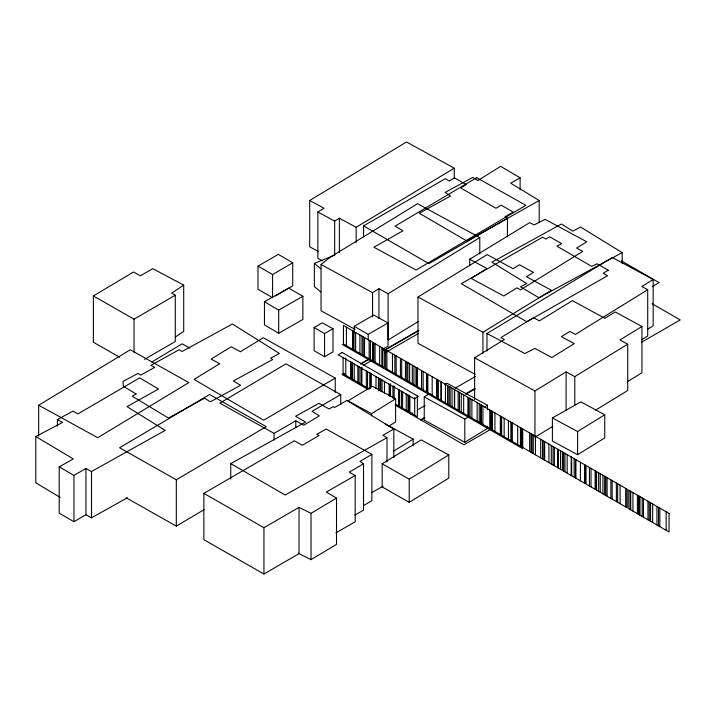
<?xml version="1.0" encoding="UTF-8"?>
<svg xmlns="http://www.w3.org/2000/svg" width="716" height="716" viewBox="0 0 716 716"><rect width="100%" height="100%" fill="white"/><g stroke="black" fill="none" stroke-linecap="round" stroke-linejoin="round"><path stroke-width="1.07" d="M355.055 329.387L321.045 310.771L321.045 264.473L330.792 256.865L417.571 203.711L479.792 237.569L479.792 254.108M119.518 357.168L93.375 342.239L93.375 295.941L133.471 271.999L140.434 275.758L152.776 268.661L183.708 285.138L171.625 293.166L175.286 295.216L175.286 341.514L144.587 359.334M175.339 336.994L183.708 331.436L183.708 285.138M322.54 260.857L317.868 258.333L317.868 212.034L324.017 208.231L309.706 200.516L309.706 246.814L318.298 251.45M334.676 255.272L334.676 221.101L339.348 218.21L356.156 227.276L454.239 168.197L406.5 141.974L309.706 200.516M371.613 413.651L395.626 398.803L372.329 386.246L347.949 400.897L371.613 413.651L371.613 415.853M388.242 426.521L395.626 421.957L395.626 398.803M486.978 351.135L486.978 333.504L612.305 257.491L653.162 279.509L641.822 286.525L647.712 289.694L647.712 335.992L642.073 339.482M647.712 289.694L575.378 334.426L569.855 331.445L561.442 336.654L574.322 343.599L551.812 357.517L534.888 348.388L524.855 353.525L486.978 333.504M647.488 329.315L653.162 325.807L653.162 279.509M577.606 454.696L577.606 431.542L604.752 414.752L580.837 401.864L552.403 417.956L552.403 441.101L577.606 454.696L604.752 437.906L604.752 414.752M372.535 316.92L372.535 292.665L378.943 288.745L388.099 293.73L479.792 237.569M475.182 374.325L417.974 343.313L417.974 297.015L487.175 254.627L513.014 268.688L519.404 264.768L533.474 272.429L526.484 276.716L551.427 290.284L482.942 332.233L482.942 353.176M418.35 321.502L388.099 340.028L388.099 293.73M474.618 399.689L474.618 357.794L504.404 339.554L500.887 337.63L533.501 317.653L539.408 320.866L572.424 300.648L604.85 318.298L615.205 311.961L641.93 326.505L641.93 372.803L627.288 381.78M487.471 426.199L487.471 428.401L464.809 442.282L424.239 420.104L424.239 396.95L429.886 393.496M444.931 384.277L446.82 383.123L487.471 405.247L487.471 409.659M393.2 451.384L413.15 439.159L385.038 423.863M382.174 463.798L421.169 439.91L448.807 454.946L448.807 478.1L409.212 502.355L382.174 486.943L382.174 463.798L409.212 479.201L409.212 502.355M464.809 442.282L464.809 419.129L469.535 416.238M484.634 406.983L487.471 405.247M534.942 436.16L534.942 390.963L566.096 371.881L574.796 376.616L627.726 344.19L619.958 339.966L641.93 326.505M409.212 479.201L448.807 454.946M534.942 437.261L552.877 426.271M595.587 410.179L627.726 390.497L627.726 344.19M469.714 259.219L529.768 222.604L534.082 224.931L545.189 219.382L586.762 241.793L576.577 248.085L582.717 251.397L520.568 289.828L516.934 287.868L503.787 295.994L471.065 278.363L486.978 268.527L469.714 259.219L469.714 265.833M38.673 405.238L130.312 349.775L188.818 382.604L97.743 437.718L38.673 405.238L38.673 436.098M151.729 362.054L182.115 343.832L189.856 348.119M363.647 505.532L371.873 500.708L371.873 454.409L326.272 429.063L316.758 434.272L319.032 435.498L302.268 445.28L294.401 440.788L203.854 493.369L203.854 539.667L263.944 574.026L263.944 527.728L299.02 507.349L311.03 513.336L336.511 498.103L326.263 492.08L355.181 475.513L355.181 521.812L335.902 532.856M263.944 574.026L299.02 553.647L311.03 559.635L336.511 544.402L336.511 498.103M176.315 479.801L266.218 426.629L209.627 394.507L119.59 447.769L176.315 479.801L176.315 526.099L126.32 497.871M176.315 526.099L204.051 509.694M335.222 378.075L263.685 420.247L194.054 379.417L219.651 363.737L211.122 359.092L231.223 346.786L240.379 351.771L263.3 337.728L335.222 378.075L335.222 392.404M371.873 454.409L359.987 461.381L363.522 463.807L363.522 510.105L354.966 515.099M272.599 274.532L292.719 262.772L278.309 254.368L257.993 266.137L257.993 289.282L272.599 297.686L272.599 274.532L257.993 266.137M275.472 296.003L292.719 285.917L292.719 262.772M60.189 497.396L35.8 482.826L35.8 436.527L73.327 458.938L59.213 466.868L59.213 513.166L73.954 521.713L73.954 475.415L85.938 468.425L91.487 471.522L165.172 430.379L127.027 406.652L158.505 389.03L139.674 377.869L77.892 413.92L73.077 411.065L57.396 419.585L57.396 426.199M73.954 521.713L85.938 514.723L91.487 517.82L127.359 497.79M363.522 463.807L349.256 472.13L355.181 475.513M340.726 394.588L311.997 411.333L319.39 415.862L303.727 425.223L295.798 420.793L274.031 433.386L219.83 403.135L285.988 363.835L340.726 394.588L340.726 404.513M134.035 352.236L134.035 319.166L175.286 295.216M363.558 236.915L363.558 225.889L445.307 178.687L449.236 180.96L454.57 177.881L466.25 184.621L460.612 187.878L495.946 208.275L501.281 205.197L513.166 212.052L505.013 216.76L507.429 218.273L507.429 237.014M314.118 327.561L322.227 322.88L333.012 328.716L333.012 351.86L324.563 356.738L314.118 350.715L314.118 327.561L324.563 333.593L333.012 328.716M507.429 218.273L428.893 263.613L363.558 225.889M354.196 332.913L354.196 326.299L373.689 315.049L388.036 322.952L388.036 346.105L383.32 348.826M354.196 326.299L368.221 334.399L388.036 322.952M344.083 373.358L342.141 374.477L367.988 389.397M360.488 363.88L370.226 358.26M383.66 350.509L418.645 330.309M342.454 374.656L344.387 373.537M360.846 364.032L369.563 359.002M384.089 350.616L418.95 330.488M363.173 365.393L372.848 359.808M384.456 353.104L418.323 333.549M410.519 413.946L412.452 412.837M417.294 410.035L425.044 405.569M455.063 388.233L475.397 376.491M230.758 479.031L230.758 463.601L305.58 422.118L295.636 416.238L319.005 403.314L329.074 408.988L333.173 406.616L334.667 407.485L346.884 400.432L393.827 429.009L382.89 435.328L386.989 437.691L386.989 461.945M420.614 419.782L424.49 417.544M466.125 393.505L474.842 388.466M421.133 420.077L425 417.84M465.633 394.382L475.308 388.797M652.365 286.579L659.132 282.668L621.452 260.91M491.928 428.624L463.932 444.788L395.178 405.095M641.581 342.221L680.2 319.927L652.169 303.745M539.202 200.516L467.065 241.104L419.308 213.243L450.516 196.068L445.092 192.434L472.811 177.344L477.867 180.566L500.654 166.336L520.12 177.801L510.714 183.207L539.202 200.516L539.202 222.569M278.694 333.271L278.694 310.126L302.886 296.281L302.886 319.434L278.694 333.271L264.455 324.885L264.455 301.731L288.602 288.065L302.886 296.281M386.989 437.691L285.192 495.033L230.758 463.601M371.479 492.724L383.114 486.173M622.186 252.614L538.978 297.767L520.496 286.812L526.797 283.599L491.91 262.199L561.389 224.027L572.8 231.143L580.587 227.044L622.186 252.614L622.186 263.64M35.8 436.527L62.507 422.44L57.396 419.585M320.777 291.94L314.342 286.579L314.342 263.434L333.826 255.478M317.868 212.034L334.676 221.101M552.403 417.956L577.606 431.542M417.974 297.015L482.942 332.233M424.239 396.95L464.809 419.129M321.045 264.473L372.535 292.665M474.618 357.794L534.942 390.963M93.375 295.941L134.035 319.166M203.854 493.369L263.944 527.728M342.141 344.378L522.68 448.61M369.42 389.065L343.08 373.859L343.08 357.409M395.751 404.272L417.383 416.757L417.383 395.921M59.213 466.868L73.954 475.415M264.455 301.731L278.694 310.126M314.342 263.434L320.777 268.786M666.166 511.779L666.166 530.296M659.812 508.109L659.83 526.636M658.514 507.358L658.514 525.884M656.93 506.445L656.93 524.962M652.661 503.983L652.661 522.501M650.576 502.775L650.576 521.293M649.287 502.032L649.287 520.55M647.971 501.272L647.971 519.789M643.433 498.649L643.433 517.167M642.163 497.915L642.163 516.442M639.961 496.644L639.961 515.162M639.164 496.188L639.164 514.706M638.735 495.937L638.735 514.464M637.428 495.186L637.428 513.703M632.926 492.59L632.926 511.108M630.724 491.31L630.724 509.837M629.928 490.854L629.928 509.371M625.659 488.393L625.659 506.91M620.101 485.18L620.101 503.697M617.648 483.765L617.648 502.283M616.333 483.005L616.431 501.576M612.162 480.597L612.162 499.115M610.864 479.854L610.864 498.372M607.096 477.67L607.096 496.197M605.79 476.919L605.79 495.436M604.662 476.265L604.662 494.783M602.926 475.263L602.926 493.78M600.25 473.723L600.25 492.241M598.657 472.802L598.657 491.319M596.553 471.584L596.553 490.102M595.426 470.931L595.426 489.458M595.247 470.833L595.247 489.35M591.013 468.389L591.013 486.907M589.429 467.467L589.429 485.994M584.695 464.738L584.695 483.264M580.399 462.259L580.399 480.776M575.924 459.672L575.924 478.198M575.467 459.412L575.467 477.93M574.796 376.616L574.796 405.274M574.151 458.652L574.151 477.169M571.663 457.211L571.663 475.728M571.162 456.924L571.162 475.442M567.162 454.615L567.162 473.133M566.096 371.881L566.096 410.465M564.915 453.317L564.915 471.844M563.608 452.566L563.608 471.083M562.427 451.885L562.427 470.403M560.538 450.794L560.538 469.311M558.158 449.415L558.158 467.942M557.925 449.281L557.925 467.799M554.372 447.231L554.372 465.749M553.056 446.471L553.056 464.997M551.302 445.459L551.302 463.986M548.921 444.09L548.921 462.608M544.661 441.62L544.661 460.146M543.829 441.145L543.829 459.663M542.513 440.385L542.513 458.902M540.687 439.329L540.687 457.855M535.425 436.295L535.425 454.812M533.277 435.051L533.277 453.577M531.97 434.299L531.97 452.816M531.451 434.003L531.451 452.521M531.156 433.833L531.156 452.351M529.652 432.965L529.652 451.483M522.734 428.965L522.734 447.482M521.919 428.499L521.919 447.017M521.427 428.213L521.427 446.73M520.836 427.873L520.836 446.39M520.425 427.631L520.425 446.149M520.12 177.801L520.12 189.928M517.659 426.038L517.659 444.555M512.191 422.879L512.191 441.396M511.6 422.538L511.6 441.056M510.875 422.118L510.875 440.644M508.423 420.704L508.423 439.221M504.153 418.242L504.153 436.76M501.639 416.793L501.639 435.31M500.976 416.408L500.976 434.925M500.332 416.032L500.332 434.549M494.917 412.908L494.917 431.426M492.152 411.315L492.152 429.833M491.74 411.074L491.74 429.591M491.095 410.698L491.095 429.224M490.657 410.447L490.657 428.965M489.789 409.946L489.789 428.463M482.915 405.981L482.915 424.499M481.421 405.113L481.421 423.63M481.125 404.943L481.125 423.46M480.552 404.612L480.552 423.129M479.237 403.851L479.237 422.377M477.151 402.652L477.151 421.169M471.889 399.609L471.889 418.135M470.009 398.526L470.009 417.043M468.694 397.765L468.694 416.282M467.915 397.317L467.915 415.835M463.655 394.856L463.655 413.374M461.274 393.478L461.274 412.004M459.457 392.431L459.457 410.957M458.15 391.679L458.15 410.196M454.651 389.656L454.651 408.183M454.418 389.522L454.418 408.039M454.239 168.197L454.239 178.123M452.038 388.153L452.038 406.67M450.149 387.061L450.149 405.578M448.914 386.345L448.914 404.862M447.598 385.593L447.598 404.11M445.415 384.331L445.415 402.848M441.414 382.022L441.414 400.539M440.913 381.726L440.913 400.253M438.371 380.259L438.371 398.776M437.055 379.498L437.055 398.024M436.653 379.265L436.653 397.783M432.178 376.688L432.178 395.205M427.819 374.173L427.819 392.69M423.147 371.47L423.147 389.987M421.563 370.557L421.563 389.074M417.276 368.078L417.276 386.604M417.151 368.006L417.151 386.524M415.969 367.326L415.969 385.843M414.698 397.657L414.698 415.208M413.911 366.145L413.911 384.662M413.15 439.159L413.15 445.773M412.327 365.223L412.327 383.74M409.856 395.966L409.856 412.416M409.65 363.674L409.65 382.201M408.917 395.42L408.917 411.87M407.977 394.874L407.977 411.324M407.914 362.672L407.914 381.198M406.733 361.992L406.733 380.509M406.232 393.872L406.232 410.322M405.417 361.231L405.417 379.757M402.607 391.777L402.607 408.227M401.703 359.092L401.703 377.609M401.399 391.079L401.399 407.529M400.414 358.349L400.414 376.867M399.51 389.987L399.51 406.437M398.57 389.45L398.57 405.9M396.145 355.879L396.181 374.423M394.874 355.145L394.874 373.663M394.14 385.79L394.14 398.946M393.827 429.009L393.827 457.667M392.932 386.192L392.932 398.257M392.475 353.758L392.475 372.284M390.515 383.695L390.515 395.76M390.113 384.564L390.113 396.619M389.173 384.018L389.173 396.082M386.917 350.554L386.917 369.071M384.465 381.306L384.465 393.361M382.648 348.083L382.648 366.61M382.049 379.91L382.049 391.965M381.852 347.627L381.852 366.153M380.706 379.131L380.706 391.196M379.766 378.585L379.766 390.65M379.65 346.356L379.65 364.874M378.943 288.745L378.943 318.513M378.424 377.815L378.424 390.972M375.998 376.419L375.998 388.475M375.095 343.725L375.095 362.242M373.779 342.973L373.779 361.49M373.412 342.758L373.412 361.276M372.615 342.302L372.615 360.819M371.3 373.698L371.3 386.864M370.414 341.022L370.414 359.539M370.36 373.161L370.36 388.511M369.957 372.929L369.957 388.278M369.143 340.297L369.143 358.814M368.221 334.399L368.221 339.912M367.541 371.532L367.541 387.983M366.332 370.834L366.332 387.284M364.551 337.639L364.551 356.156M363.236 336.878L363.236 355.405M362.001 336.171L362.001 354.689M361.893 367.174L361.893 384.725M360.954 367.729L360.954 384.179M359.915 334.963L359.915 353.48M359.074 366.646L359.074 383.096M357.866 365.948L357.866 382.398M356.156 227.276L356.156 242.706M355.646 332.501L355.646 351.019M354.241 363.853L354.241 380.303M353.999 331.553L353.999 350.07M352.764 349.354L352.764 330.837L352.693 349.31M352.487 362.842L352.487 379.292M351.547 362.296L351.547 378.746M350.607 361.759L350.607 378.209M346.41 327.167L346.41 345.685M345.774 357.866L345.774 375.408M339.348 218.21L339.348 252.39M324.563 333.593L324.563 356.738M311.03 513.336L311.03 559.635M299.02 507.349L299.02 553.647M295.798 420.793L295.798 427.407M274.031 433.386L274.031 440M91.487 471.522L91.487 517.82M85.938 468.425L85.938 514.723M608.242 270.2L603.266 273.217L607.49 275.794L526.824 321.797L461.319 283.688L542.612 237.193L545.843 239.055L549.691 236.835L561.63 243.574L556.905 246.161L591.702 266.397L597.18 263.81L608.242 270.2M476.65 177.675L395.071 226.122L402.992 230.794L373.868 247.244L416.112 270.013L525.884 205.34L476.65 177.675M136.094 393.988L132.236 396.216L168.493 418.072L204.552 398.177L210.334 401.819L240.558 385.298L233.309 380.984L272.689 359.548L270.657 358.188L279.374 353.462L232.396 323.99L182.106 351.484L179.054 349.784L150.861 365.384L154.71 367.362L140.748 375.112L138.018 373.412L122.982 381.413L123.304 386.237L136.094 393.988M342.141 352.487L338.131 354.796L414.313 398.776L418.323 396.467L342.141 352.487M384.331 349.059L343.456 325.458L343.456 343.984L384.331 367.577L384.331 349.059M426.512 373.412L385.638 349.811L385.638 368.337L426.512 391.929L426.512 373.412M585.16 465.006L427.416 373.931L427.416 392.457L585.16 483.524L585.16 465.006M626.876 489.091L586.01 465.498L586.01 484.016L626.876 507.617L626.876 489.091M669.066 513.453L628.192 489.851L628.192 508.369L669.066 531.97L669.066 513.453"/></g></svg>
